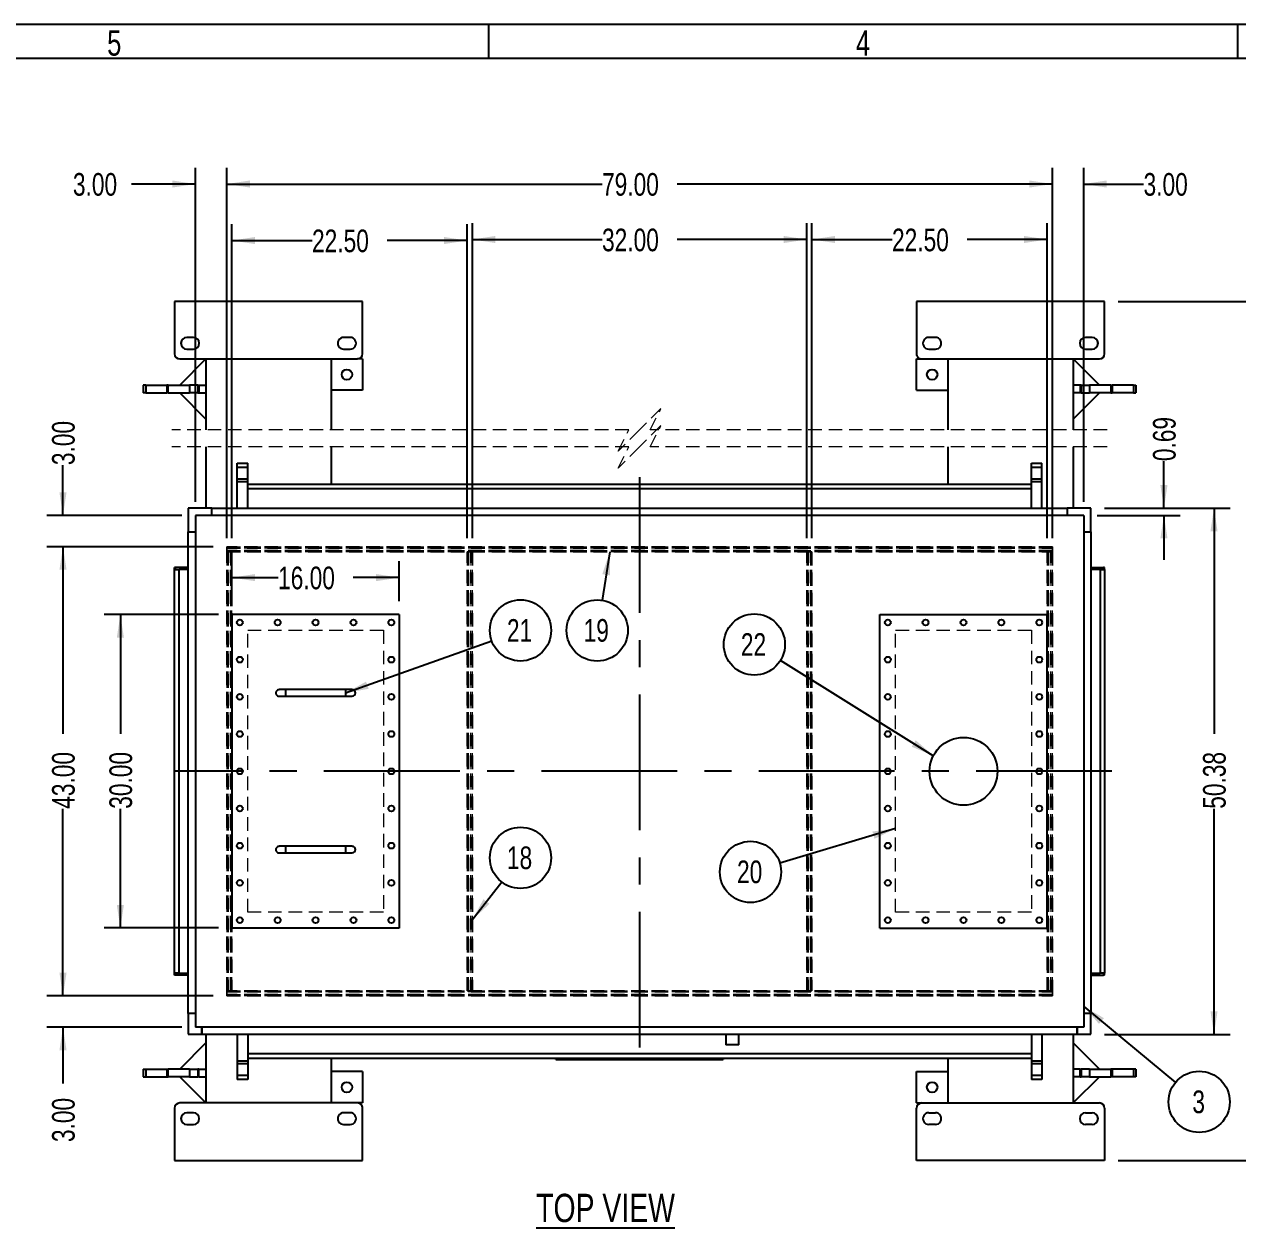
# Model space of a CAD drawing. Header units: inches. Extents: x 0 to 430, y 0 to 304.
# Drawn here: x 98.8 to 215, y 188.8 to 304 of the extents above; entities that cross this region are included whole.
import ezdxf

# ---------------------------------------------------------------- set-up
doc = ezdxf.new("R2010")
doc.units = ezdxf.units.IN
doc.header["$LTSCALE"] = 26
doc.header["$MEASUREMENT"] = 0
doc.linetypes.add('CENTERX2', pattern=[0.8, 0.5, -0.1, 0.1, -0.1])
doc.linetypes.add('HIDDEN', pattern=[0.075, 0.05, -0.025])
doc.layers.add('FORMAT', color=7, linetype='Continuous')
doc.styles.add('SLDTEXTSTYLE0', font='TXT', dxfattribs={"width": 0.75})
doc.dimstyles.new('SLDDIMSTYLE1', dxfattribs={"dimtxt": 2.208984, "dimasz": 2.208984, "dimexe": 0, "dimexo": 0.0625, "dimgap": 0.552246, "dimtad": 0, "dimrnd": 1e-09, "dimzin": 12, "dimdsep": 46, "dimtxsty": 'SLDTEXTSTYLE0', "dimsah": 1, "dimcen": 0.09, "dimadec": 0, "dimazin": 3, "dimtfac": 1, "dimtofl": 0, "dimtmove": 0, "dimatfit": 3, "dimfxl": 0, "dimfrac": 2, "dimtolj": 1, "dimtzin": 12, "dimarcsym": 0})
doc.dimstyles.new('SLDDIMSTYLE10', dxfattribs={"dimtxt": 2.208984, "dimasz": 2.208984, "dimexe": 0, "dimexo": 0.0625, "dimgap": 0.552246, "dimtad": 0, "dimrnd": 1e-09, "dimdsep": 46, "dimtxsty": 'SLDTEXTSTYLE0', "dimsah": 1, "dimcen": 0.09, "dimadec": 0, "dimazin": 2, "dimtfac": 1, "dimtmove": 0, "dimatfit": 0, "dimfxl": 0, "dimfrac": 2, "dimtolj": 1, "dimtzin": 12, "dimarcsym": 0})
doc.dimstyles.new('SLDDIMSTYLE3', dxfattribs={"dimtxt": 2.208984, "dimasz": 2.208984, "dimexe": 0, "dimexo": 0.0625, "dimgap": 0.552246, "dimtad": 0, "dimrnd": 1e-09, "dimzin": 4, "dimdsep": 46, "dimtxsty": 'SLDTEXTSTYLE0', "dimsah": 1, "dimcen": 0.09, "dimadec": 0, "dimazin": 1, "dimtfac": 1, "dimtofl": 0, "dimtmove": 0, "dimatfit": 3, "dimfxl": 0, "dimfrac": 2, "dimtolj": 1, "dimtzin": 12, "dimarcsym": 0})
doc.dimstyles.new('SLDDIMSTYLE4', dxfattribs={"dimtxt": 2.208984, "dimasz": 2.208984, "dimexe": 0, "dimexo": 0.0625, "dimgap": 0.552246, "dimtad": 0, "dimrnd": 1e-09, "dimzin": 4, "dimdsep": 46, "dimtxsty": 'SLDTEXTSTYLE0', "dimsah": 1, "dimcen": 0.09, "dimadec": 0, "dimazin": 1, "dimtfac": 1, "dimtmove": 0, "dimatfit": 0, "dimfxl": 0, "dimfrac": 2, "dimtolj": 1, "dimtzin": 12, "dimarcsym": 0})
doc.dimstyles.new('SLDDIMSTYLE5', dxfattribs={"dimtxt": 0.18, "dimasz": 2.208984, "dimexe": 0, "dimexo": 0.0625, "dimgap": 0, "dimtad": 0, "dimtih": 1, "dimtoh": 1, "dimdec": 0, "dimrnd": 1e-09, "dimzin": 0, "dimdsep": 46, "dimtxsty": 'Standard', "dimsah": 1, "dimcen": 0.09, "dimadec": 0, "dimazin": 0, "dimtfac": 2.208984, "dimtdec": 0, "dimtofl": 0, "dimtmove": 0, "dimatfit": 3, "dimfxl": 0, "dimfrac": 2, "dimtolj": 1, "dimtzin": 0, "dimarcsym": 0})

# ---------------------------------------------------------------- blocks, each defined once
blk = doc.blocks.new('Drawing View44')
at = {"color": 7, "linetype": 'Continuous', "lineweight": 25}
for p, q in [((-71.6, 8), (-89.6, 8)), ((-89.6, 8), (-89.6, 3)), ((-71.6, 3), (-71.6, 8)), ((-0.6, 8), (-18.6, 8)), ((-18.6, 8), (-18.6, 3)), ((-0.6, 3), (-0.6, 8)), ((-87.79, 4.56), (-88.42, 4.56)), ((-72.79, 4.56), (-73.42, 4.56)), ((-16.79, 4.56), (-17.42, 4.56)), ((-1.79, 4.56), (-2.42, 4.56)), ((-89.1, 2.5), (-72.1, 2.5)), ((-86.6, 2.5), (-89.1, 0)), ((-88.42, 3.44), (-87.79, 3.44)), ((-86.6, 2.5), (-86.6, -4.3)), ((-74.6, 2.5), (-74.6, -4.3)), ((-73.42, 3.44), (-72.79, 3.44)), ((-71.6, 2.5), (-72.1, 2.5)), ((-71.6, 2.5), (-71.6, -0.5)), ((-18.6, -0.5), (-18.6, 2.5)), ((-18.6, 2.5), (-18.1, 2.5)), ((-18.1, 2.5), (-1.1, 2.5)), ((-17.42, 3.44), (-16.79, 3.44)), ((-15.6, 2.5), (-15.6, -4.3)), ((-3.6, 2.5), (-3.6, -4.3)), ((-3.6, 2.5), (-1.1, 0)), ((-2.42, 3.44), (-1.79, 3.44)), ((-92.6, 0), (-92.6, -0.75)), ((-92.35, 0), (-92.6, 0)), ((-92.35, 0), (-92.35, -0.75)), ((-92.35, 0), (-90.33, 0)), ((-90.33, 0), (-90.33, -0.75)), ((-90.21, 0), (-90.33, 0)), ((-90.21, -0.75), (-90.21, 0)), ((-90.21, 0), (-88.18, 0)), ((-88.18, 0), (-88.18, -0.75)), ((-87.38, 0), (-88.18, 0)), ((-87.38, 0), (-87.38, -0.75)), ((-87.38, 0), (-87.26, 0)), ((-87.26, 0), (-87.26, -0.75)), ((-87.26, 0), (-86.6, 0)), ((-86.6, 0), (-86.6, -0.75)), ((-2.94, 0), (-3.6, 0)), ((-3.6, 0), (-3.6, -0.75)), ((-2.94, 0), (-2.94, -0.75)), ((-2.83, 0), (-2.94, 0)), ((-2.83, 0), (-2.83, -0.75)), ((-2.83, 0), (-2.03, 0)), ((-2.03, 0), (-2.03, -0.75)), ((0, 0), (-2.03, 0)), ((0, 0), (0, -0.75)), ((0, 0), (0.13, 0)), ((0.13, 0), (0.13, -0.75)), ((2.15, 0), (0.13, 0)), ((2.15, 0), (2.15, -0.75)), ((2.15, 0), (2.4, 0)), ((2.4, 0), (2.4, -0.75)), ((-92.35, -0.75), (-92.6, -0.75)), ((-92.35, -0.75), (-90.33, -0.75)), ((-90.21, -0.75), (-90.33, -0.75)), ((-90.21, -0.75), (-88.18, -0.75)), ((-89.1, -0.75), (-86.6, -3.25)), ((-87.38, -0.75), (-88.18, -0.75)), ((-87.38, -0.75), (-87.26, -0.75)), ((-87.26, -0.75), (-86.6, -0.75)), ((-71.6, -0.5), (-74.6, -0.5)), ((-18.6, -0.5), (-15.6, -0.5)), ((-2.94, -0.75), (-3.6, -0.75)), ((-1.1, -0.75), (-3.6, -3.25)), ((-2.83, -0.75), (-2.94, -0.75)), ((-2.83, -0.75), (-2.03, -0.75)), ((0, -0.75), (-2.03, -0.75)), ((0, -0.75), (0.13, -0.75)), ((2.15, -0.75), (0.13, -0.75)), ((2.15, -0.75), (2.4, -0.75)), ((-86.6, -5.92), (-86.6, -11.79)), ((-74.6, -5.92), (-74.6, -9.48)), ((-15.6, -5.92), (-15.6, -9.48)), ((-3.6, -5.92), (-3.6, -11.79)), ((-83.6, -7.85), (-83.6, -7.48)), ((-83.6, -7.48), (-82.6, -7.48)), ((-83.6, -8.98), (-83.6, -7.85)), ((-83.6, -7.85), (-82.6, -7.85)), ((-82.6, -7.85), (-82.6, -7.48)), ((-82.6, -8.98), (-82.6, -7.85)), ((-7.6, -7.85), (-7.6, -7.48)), ((-7.6, -7.48), (-6.6, -7.48)), ((-7.6, -8.98), (-7.6, -7.85)), ((-7.6, -7.85), (-6.6, -7.85)), ((-6.6, -7.85), (-6.6, -7.48)), ((-6.6, -8.98), (-6.6, -7.85)), ((-83.6, -8.98), (-82.6, -8.98)), ((-83.6, -9.23), (-83.6, -8.98)), ((-83.6, -9.23), (-82.6, -9.23)), ((-83.6, -11.79), (-83.6, -9.23)), ((-82.6, -9.23), (-82.6, -8.98)), ((-82.6, -11.79), (-82.6, -9.23)), ((-7.6, -9.23), (-7.6, -8.98)), ((-7.6, -8.98), (-6.6, -8.98)), ((-7.6, -9.23), (-6.6, -9.23)), ((-7.6, -11.79), (-7.6, -9.23)), ((-6.6, -9.23), (-6.6, -8.98)), ((-6.6, -11.79), (-6.6, -9.23)), ((-82.6, -9.48), (-7.6, -9.48)), ((-82.6, -9.91), (-7.6, -9.91)), ((-86.04, -11.79), (-88.29, -11.79)), ((-88.29, -11.79), (-88.29, -14.04)), ((-2.6, -12.48), (-87.6, -12.48)), ((-87.6, -12.48), (-87.6, -61.48)), ((-86.04, -12.48), (-86.04, -11.79)), ((-86.04, -12.48), (-86.04, -11.79)), ((-86.04, -11.79), (-4.17, -11.79)), ((-1.92, -11.79), (-4.17, -11.79)), ((-4.17, -11.79), (-4.17, -12.48)), ((-4.17, -11.79), (-4.17, -12.48)), ((-2.6, -12.48), (-2.6, -61.48)), ((-1.92, -14.04), (-1.92, -11.79)), ((-88.29, -14.04), (-87.6, -14.04)), ((-88.29, -60.16), (-88.29, -14.04)), ((-88.29, -14.04), (-87.6, -14.04)), ((-2.6, -14.04), (-1.92, -14.04)), ((-2.6, -14.04), (-1.92, -14.04)), ((-1.92, -14.04), (-1.92, -60.16)), ((-89.6, -17.66), (-89.6, -17.48)), ((-89.51, -17.48), (-89.6, -17.48)), ((-89.6, -17.66), (-89.17, -17.66)), ((-89.6, -56.29), (-89.6, -17.66)), ((-89.51, -17.66), (-89.51, -17.48)), ((-89.01, -17.48), (-89.51, -17.48)), ((-88.29, -17.66), (-89.17, -17.66)), ((-89.17, -56.29), (-89.17, -17.66)), ((-89.01, -17.66), (-89.01, -17.48)), ((-88.29, -17.48), (-89.01, -17.48)), ((-1.92, -17.48), (-1.2, -17.48)), ((-1.04, -17.66), (-1.92, -17.66)), ((-1.2, -17.48), (-0.7, -17.48)), ((-1.2, -17.48), (-1.2, -17.66)), ((-1.04, -17.66), (-1.04, -56.29)), ((-1.04, -17.66), (-0.6, -17.66)), ((-0.6, -17.48), (-0.7, -17.48)), ((-0.7, -17.48), (-0.7, -17.66)), ((-0.6, -17.66), (-0.6, -17.48)), ((-0.6, -17.66), (-0.6, -56.29)), ((-68.1, -21.98), (-84.1, -21.98)), ((-84.1, -21.98), (-84.1, -51.98)), ((-68.1, -21.98), (-68.1, -51.98)), ((-22.1, -51.98), (-22.1, -21.98)), ((-22.1, -21.98), (-6.1, -21.98)), ((-6.1, -51.98), (-6.1, -21.98)), ((-78.98, -29.16), (-79.6, -29.16)), ((-79.6, -29.79), (-78.98, -29.79)), ((-73.23, -29.16), (-78.98, -29.16)), ((-78.98, -29.16), (-78.98, -29.79)), ((-78.98, -29.79), (-73.23, -29.79)), ((-72.6, -29.16), (-73.23, -29.16)), ((-73.23, -29.16), (-73.23, -29.79)), ((-73.23, -29.79), (-72.6, -29.79)), ((-78.98, -44.16), (-79.6, -44.16)), ((-79.6, -44.79), (-78.98, -44.79)), ((-73.23, -44.16), (-78.98, -44.16)), ((-78.98, -44.16), (-78.98, -44.79)), ((-78.98, -44.79), (-73.23, -44.79)), ((-72.6, -44.16), (-73.23, -44.16)), ((-73.23, -44.16), (-73.23, -44.79)), ((-73.23, -44.79), (-72.6, -44.79)), ((-68.1, -51.98), (-84.1, -51.98)), ((-22.1, -51.98), (-6.1, -51.98)), ((-89.6, -56.48), (-89.6, -56.29)), ((-89.17, -56.29), (-89.6, -56.29)), ((-89.51, -56.48), (-89.6, -56.48)), ((-89.51, -56.48), (-89.51, -56.29)), ((-89.01, -56.48), (-89.51, -56.48)), ((-89.17, -56.29), (-88.29, -56.29)), ((-89.01, -56.48), (-89.01, -56.29)), ((-88.29, -56.48), (-89.01, -56.48)), ((-1.92, -56.29), (-1.04, -56.29)), ((-1.92, -56.48), (-1.2, -56.48)), ((-1.2, -56.29), (-1.2, -56.48)), ((-1.2, -56.48), (-0.7, -56.48)), ((-0.6, -56.29), (-1.04, -56.29)), ((-0.7, -56.29), (-0.7, -56.48)), ((-0.6, -56.48), (-0.7, -56.48)), ((-0.6, -56.48), (-0.6, -56.29)), ((-87.6, -60.16), (-88.29, -60.16)), ((-88.29, -60.16), (-88.29, -62.16)), ((-87.6, -60.16), (-88.29, -60.16)), ((-1.92, -60.16), (-2.6, -60.16)), ((-1.92, -60.16), (-2.6, -60.16)), ((-1.92, -62.16), (-1.92, -60.16)), ((-2.6, -61.48), (-87.6, -61.48)), ((-86.98, -62.16), (-86.98, -61.48)), ((-86.98, -61.48), (-86.98, -62.16)), ((-3.23, -61.48), (-3.23, -62.16)), ((-3.23, -62.16), (-3.23, -61.48)), ((-88.29, -62.16), (-86.98, -62.16)), ((-86.98, -62.16), (-3.23, -62.16)), ((-86.6, -62.16), (-86.6, -68.73)), ((-83.6, -62.16), (-83.6, -64.73)), ((-82.6, -62.16), (-82.6, -64.73)), ((-36.85, -62.16), (-36.85, -63.16)), ((-35.6, -63.16), (-35.6, -62.16)), ((-7.6, -62.16), (-7.6, -64.73)), ((-6.6, -62.16), (-6.6, -64.73)), ((-3.6, -62.16), (-3.6, -68.73)), ((-3.23, -62.16), (-1.92, -62.16)), ((-86.6, -62.98), (-89.1, -65.48)), ((-35.6, -63.16), (-36.85, -63.16)), ((-3.6, -62.98), (-1.1, -65.48)), ((-82.6, -64.73), (-83.6, -64.73)), ((-83.6, -64.73), (-83.6, -64.98)), ((-82.6, -64.98), (-83.6, -64.98)), ((-83.6, -64.98), (-83.6, -66.1)), ((-7.6, -64.04), (-82.6, -64.04)), ((-7.6, -64.48), (-82.6, -64.48)), ((-82.6, -64.73), (-82.6, -64.98)), ((-82.6, -64.98), (-82.6, -66.1)), ((-74.6, -64.48), (-74.6, -68.73)), ((-53.1, -64.58), (-53.1, -64.48)), ((-53.1, -64.58), (-37.1, -64.58)), ((-37.1, -64.48), (-37.1, -64.58)), ((-15.6, -64.48), (-15.6, -68.73)), ((-6.6, -64.73), (-7.6, -64.73)), ((-7.6, -64.73), (-7.6, -64.98)), ((-6.6, -64.98), (-7.6, -64.98)), ((-7.6, -64.98), (-7.6, -66.1)), ((-6.6, -64.73), (-6.6, -64.98)), ((-6.6, -64.98), (-6.6, -66.1)), ((-92.6, -65.48), (-92.6, -66.23)), ((-92.6, -65.48), (-92.35, -65.48)), ((-92.35, -65.48), (-92.35, -66.23)), ((-92.35, -65.48), (-90.33, -65.48)), ((-90.33, -65.48), (-90.33, -66.23)), ((-90.33, -65.48), (-90.21, -65.48)), ((-90.21, -66.23), (-90.21, -65.48)), ((-88.18, -65.48), (-90.21, -65.48)), ((-88.18, -65.48), (-88.18, -66.23)), ((-88.18, -65.48), (-87.38, -65.48)), ((-87.38, -65.48), (-87.38, -66.23)), ((-87.26, -65.48), (-87.38, -65.48)), ((-87.26, -66.23), (-87.26, -65.48)), ((-87.26, -65.48), (-86.6, -65.48)), ((-86.6, -65.48), (-86.6, -66.23)), ((-82.6, -66.1), (-83.6, -66.1)), ((-83.6, -66.1), (-83.6, -66.48)), ((-82.6, -66.1), (-82.6, -66.48)), ((-71.6, -65.73), (-74.6, -65.73)), ((-71.6, -65.73), (-71.6, -68.73)), ((-18.6, -68.73), (-18.6, -65.73)), ((-18.6, -65.73), (-15.6, -65.73)), ((-7.6, -66.1), (-7.6, -66.48)), ((-6.6, -66.1), (-7.6, -66.1)), ((-6.6, -66.1), (-6.6, -66.48)), ((-3.6, -65.48), (-3.6, -66.23)), ((-2.94, -65.48), (-3.6, -65.48)), ((-2.94, -66.23), (-2.94, -65.48)), ((-2.94, -65.48), (-2.83, -65.48)), ((-2.83, -65.48), (-2.83, -66.23)), ((-2.03, -65.48), (-2.83, -65.48)), ((-2.03, -65.48), (-2.03, -66.23)), ((-2.03, -65.48), (0, -65.48)), ((0, -65.48), (0, -66.23)), ((0.13, -65.48), (0, -65.48)), ((0.13, -65.48), (0.13, -66.23)), ((2.15, -65.48), (0.13, -65.48)), ((2.15, -65.48), (2.15, -66.23)), ((2.4, -65.48), (2.15, -65.48)), ((2.4, -65.48), (2.4, -66.23)), ((-92.6, -66.23), (-92.35, -66.23)), ((-92.35, -66.23), (-90.33, -66.23)), ((-90.33, -66.23), (-90.21, -66.23)), ((-88.18, -66.23), (-90.21, -66.23)), ((-89.1, -66.23), (-86.6, -68.73)), ((-88.18, -66.23), (-87.38, -66.23)), ((-87.26, -66.23), (-87.38, -66.23)), ((-87.26, -66.23), (-86.6, -66.23)), ((-82.6, -66.48), (-83.6, -66.48)), ((-6.6, -66.48), (-7.6, -66.48)), ((-2.94, -66.23), (-3.6, -66.23)), ((-1.1, -66.23), (-3.6, -68.73)), ((-2.94, -66.23), (-2.83, -66.23)), ((-2.03, -66.23), (-2.83, -66.23)), ((-2.03, -66.23), (0, -66.23)), ((0.13, -66.23), (0, -66.23)), ((2.15, -66.23), (0.13, -66.23)), ((2.4, -66.23), (2.15, -66.23)), ((-89.6, -69.23), (-89.6, -74.23)), ((-72.1, -68.73), (-89.1, -68.73)), ((-87.79, -69.66), (-88.42, -69.66)), ((-72.79, -69.66), (-73.42, -69.66)), ((-71.6, -68.73), (-72.1, -68.73)), ((-71.6, -74.23), (-71.6, -69.23)), ((-18.6, -68.73), (-18.1, -68.73)), ((-18.6, -74.23), (-18.6, -69.23)), ((-18.1, -68.73), (-1.1, -68.73)), ((-17.42, -69.66), (-16.79, -69.66)), ((-2.42, -69.66), (-1.79, -69.66)), ((-0.6, -69.23), (-0.6, -74.23)), ((-88.42, -70.79), (-87.79, -70.79)), ((-73.42, -70.79), (-72.79, -70.79)), ((-16.79, -70.79), (-17.42, -70.79)), ((-1.79, -70.79), (-2.42, -70.79)), ((-89.6, -74.23), (-71.6, -74.23)), ((-0.6, -74.23), (-18.6, -74.23))]:
    blk.add_line(p, q, dxfattribs=at)
at = {"color": 7, "linetype": 'HIDDEN', "lineweight": 18}
for p, q in [((-84.6, -15.48), (-5.6, -15.48)), ((-84.6, -15.6), (-84.6, -15.48)), ((-5.6, -15.48), (-84.6, -15.48)), ((-84.6, -15.48), (-84.6, -15.6)), ((-5.6, -15.6), (-84.6, -15.6)), ((-84.6, -15.6), (-84.6, -15.85)), ((-84.6, -15.6), (-5.6, -15.6)), ((-84.6, -15.85), (-84.6, -15.6)), ((-84.6, -15.85), (-5.6, -15.85)), ((-84.6, -15.98), (-84.6, -15.85)), ((-5.6, -15.85), (-84.6, -15.85)), ((-84.6, -15.85), (-84.6, -15.98)), ((-5.6, -15.98), (-84.6, -15.98)), ((-84.6, -15.98), (-5.6, -15.98)), ((-84.6, -57.98), (-84.6, -15.98)), ((-84.6, -15.98), (-84.48, -15.98)), ((-84.6, -15.98), (-84.6, -57.98)), ((-84.48, -15.98), (-84.6, -15.98)), ((-84.48, -15.98), (-84.48, -57.98)), ((-84.23, -15.98), (-84.48, -15.98)), ((-84.48, -57.98), (-84.48, -15.98)), ((-84.48, -15.98), (-84.23, -15.98)), ((-84.23, -57.98), (-84.23, -15.98)), ((-84.23, -15.98), (-84.1, -15.98)), ((-84.23, -15.98), (-84.23, -57.98)), ((-84.1, -15.98), (-84.23, -15.98)), ((-84.1, -15.98), (-84.1, -57.98)), ((-84.1, -57.98), (-84.1, -15.98)), ((-61.6, -57.98), (-61.6, -15.98)), ((-61.6, -15.98), (-61.48, -15.98)), ((-61.6, -15.98), (-61.6, -57.98)), ((-61.48, -15.98), (-61.6, -15.98)), ((-61.48, -15.98), (-61.48, -57.98)), ((-61.23, -15.98), (-61.48, -15.98)), ((-61.48, -57.98), (-61.48, -15.98)), ((-61.48, -15.98), (-61.23, -15.98)), ((-61.23, -15.98), (-61.1, -15.98)), ((-61.23, -57.98), (-61.23, -15.98)), ((-61.23, -15.98), (-61.23, -57.98)), ((-61.1, -15.98), (-61.23, -15.98)), ((-61.1, -15.98), (-61.1, -57.98)), ((-61.1, -57.98), (-61.1, -15.98)), ((-29.1, -57.98), (-29.1, -15.98)), ((-29.1, -15.98), (-28.98, -15.98)), ((-29.1, -15.98), (-29.1, -57.98)), ((-28.98, -15.98), (-29.1, -15.98)), ((-28.98, -15.98), (-28.98, -57.98)), ((-28.73, -15.98), (-28.98, -15.98)), ((-28.98, -57.98), (-28.98, -15.98)), ((-28.98, -15.98), (-28.73, -15.98)), ((-28.73, -15.98), (-28.6, -15.98)), ((-28.73, -57.98), (-28.73, -15.98)), ((-28.73, -15.98), (-28.73, -57.98)), ((-28.6, -15.98), (-28.73, -15.98)), ((-28.6, -15.98), (-28.6, -57.98)), ((-28.6, -57.98), (-28.6, -15.98)), ((-6.1, -57.98), (-6.1, -15.98)), ((-6.1, -15.98), (-5.98, -15.98)), ((-6.1, -15.98), (-6.1, -57.98)), ((-5.98, -15.98), (-6.1, -15.98)), ((-5.98, -15.98), (-5.98, -57.98)), ((-5.73, -15.98), (-5.98, -15.98)), ((-5.98, -57.98), (-5.98, -15.98)), ((-5.98, -15.98), (-5.73, -15.98)), ((-5.73, -57.98), (-5.73, -15.98)), ((-5.73, -15.98), (-5.6, -15.98)), ((-5.73, -15.98), (-5.73, -57.98)), ((-5.6, -15.98), (-5.73, -15.98)), ((-5.6, -15.48), (-5.6, -15.6)), ((-5.6, -15.6), (-5.6, -15.48)), ((-5.6, -15.6), (-5.6, -15.85)), ((-5.6, -15.85), (-5.6, -15.6)), ((-5.6, -15.85), (-5.6, -15.98)), ((-5.6, -15.98), (-5.6, -15.85)), ((-5.6, -15.98), (-5.6, -57.98)), ((-5.6, -57.98), (-5.6, -15.98)), ((-84.1, -51.98), (-84.1, -21.98)), ((-84.1, -21.98), (-68.1, -21.98)), ((-84.1, -21.98), (-68.1, -21.98)), ((-84.1, -51.98), (-84.1, -21.98)), ((-68.1, -21.98), (-68.1, -51.98)), ((-68.1, -21.98), (-68.1, -51.98)), ((-22.1, -51.98), (-22.1, -21.98)), ((-22.1, -21.98), (-6.1, -21.98)), ((-22.1, -21.98), (-6.1, -21.98)), ((-22.1, -51.98), (-22.1, -21.98)), ((-6.1, -21.98), (-6.1, -51.98)), ((-6.1, -21.98), (-6.1, -51.98)), ((-82.6, -50.48), (-82.6, -23.48)), ((-82.6, -23.48), (-69.6, -23.48)), ((-82.6, -23.48), (-69.6, -23.48)), ((-82.6, -50.48), (-82.6, -23.48)), ((-69.6, -23.48), (-69.6, -50.48)), ((-69.6, -23.48), (-69.6, -50.48)), ((-20.6, -50.48), (-20.6, -23.48)), ((-20.6, -23.48), (-7.6, -23.48)), ((-20.6, -23.48), (-7.6, -23.48)), ((-20.6, -50.48), (-20.6, -23.48)), ((-7.6, -23.48), (-7.6, -50.48)), ((-7.6, -23.48), (-7.6, -50.48)), ((-69.6, -50.48), (-82.6, -50.48)), ((-69.6, -50.48), (-82.6, -50.48)), ((-7.6, -50.48), (-20.6, -50.48)), ((-7.6, -50.48), (-20.6, -50.48)), ((-68.1, -51.98), (-84.1, -51.98)), ((-68.1, -51.98), (-84.1, -51.98)), ((-6.1, -51.98), (-22.1, -51.98)), ((-6.1, -51.98), (-22.1, -51.98)), ((-84.6, -57.98), (-5.6, -57.98)), ((-84.6, -58.1), (-84.6, -57.98)), ((-5.6, -57.98), (-84.6, -57.98)), ((-84.6, -57.98), (-84.6, -58.1)), ((-84.48, -57.98), (-84.6, -57.98)), ((-84.6, -57.98), (-84.48, -57.98)), ((-84.23, -57.98), (-84.48, -57.98)), ((-84.48, -57.98), (-84.23, -57.98)), ((-84.1, -57.98), (-84.23, -57.98)), ((-84.23, -57.98), (-84.1, -57.98)), ((-61.48, -57.98), (-61.6, -57.98)), ((-61.6, -57.98), (-61.48, -57.98)), ((-61.23, -57.98), (-61.48, -57.98)), ((-61.48, -57.98), (-61.23, -57.98)), ((-61.1, -57.98), (-61.23, -57.98)), ((-61.23, -57.98), (-61.1, -57.98)), ((-28.98, -57.98), (-29.1, -57.98)), ((-29.1, -57.98), (-28.98, -57.98)), ((-28.73, -57.98), (-28.98, -57.98)), ((-28.98, -57.98), (-28.73, -57.98)), ((-28.6, -57.98), (-28.73, -57.98)), ((-28.73, -57.98), (-28.6, -57.98)), ((-5.98, -57.98), (-6.1, -57.98)), ((-6.1, -57.98), (-5.98, -57.98)), ((-5.73, -57.98), (-5.98, -57.98)), ((-5.98, -57.98), (-5.73, -57.98)), ((-5.6, -57.98), (-5.73, -57.98)), ((-5.73, -57.98), (-5.6, -57.98)), ((-5.6, -57.98), (-5.6, -58.1)), ((-5.6, -58.1), (-5.6, -57.98)), ((-84.6, -58.1), (-84.6, -58.35)), ((-5.6, -58.1), (-84.6, -58.1)), ((-84.6, -58.1), (-5.6, -58.1)), ((-84.6, -58.35), (-84.6, -58.1)), ((-84.6, -58.35), (-5.6, -58.35)), ((-84.6, -58.48), (-84.6, -58.35)), ((-5.6, -58.35), (-84.6, -58.35)), ((-84.6, -58.35), (-84.6, -58.48)), ((-5.6, -58.48), (-84.6, -58.48)), ((-84.6, -58.48), (-5.6, -58.48)), ((-5.6, -58.1), (-5.6, -58.35)), ((-5.6, -58.35), (-5.6, -58.1)), ((-5.6, -58.35), (-5.6, -58.48)), ((-5.6, -58.48), (-5.6, -58.35))]:
    blk.add_line(p, q, dxfattribs=at)
at = {"color": 7, "linetype": 'Continuous', "lineweight": 25}
for centre, radius in [((-73.1, 1), 0.5), ((-17.1, 1), 0.5), ((-83.35, -22.73), 0.281), ((-79.73, -22.73), 0.281), ((-76.1, -22.73), 0.281), ((-72.48, -22.73), 0.281), ((-68.85, -22.73), 0.281), ((-21.35, -22.73), 0.281), ((-17.73, -22.73), 0.281), ((-14.1, -22.73), 0.281), ((-10.48, -22.73), 0.281), ((-6.85, -22.73), 0.281), ((-83.35, -26.29), 0.281), ((-68.85, -26.29), 0.281), ((-21.35, -26.29), 0.281), ((-6.85, -26.29), 0.281), ((-83.35, -29.85), 0.281), ((-68.85, -29.85), 0.281), ((-21.35, -29.85), 0.281), ((-6.85, -29.85), 0.281), ((-83.35, -33.41), 0.281), ((-68.85, -33.41), 0.281), ((-21.35, -33.41), 0.281), ((-6.85, -33.41), 0.281), ((-14.1, -36.98), 3.25), ((-83.35, -36.98), 0.281), ((-68.85, -36.98), 0.281), ((-21.35, -36.98), 0.281), ((-6.85, -36.98), 0.281), ((-83.35, -40.54), 0.281), ((-68.85, -40.54), 0.281), ((-21.35, -40.54), 0.281), ((-6.85, -40.54), 0.281), ((-83.35, -44.1), 0.281), ((-68.85, -44.1), 0.281), ((-21.35, -44.1), 0.281), ((-6.85, -44.1), 0.281), ((-83.35, -47.66), 0.281), ((-68.85, -47.66), 0.281), ((-21.35, -47.66), 0.281), ((-6.85, -47.66), 0.281), ((-83.35, -51.23), 0.281), ((-79.73, -51.23), 0.281), ((-76.1, -51.23), 0.281), ((-72.48, -51.23), 0.281), ((-68.85, -51.23), 0.281), ((-21.35, -51.23), 0.281), ((-17.73, -51.23), 0.281), ((-14.1, -51.23), 0.281), ((-10.48, -51.23), 0.281), ((-6.85, -51.23), 0.281), ((-73.1, -67.23), 0.5), ((-17.1, -67.23), 0.5)]:
    blk.add_circle(centre, radius, dxfattribs=at)
for centre, radius, start, end in [((-88.42, 4), 0.562, 90, 270), ((-87.79, 4), 0.562, 270, 90), ((-73.42, 4), 0.562, 89.9998, 270.0002), ((-72.79, 4), 0.562, 269.9998, 90.0002), ((-17.42, 4), 0.562, 89.9998, 270.0002), ((-16.79, 4), 0.562, 269.9998, 90.0002), ((-2.42, 4), 0.562, 90, 270), ((-1.79, 4), 0.562, 270, 90), ((-89.1, 3), 0.5, 180.0003, 269.9997), ((-72.1, 3), 0.5, 270.0006, 359.9997), ((-18.1, 3), 0.5, 179.9998, 269.9999), ((-1.1, 3), 0.5, 270.0003, 359.9997), ((-79.6, -29.48), 0.312, 89.9998, 270.0002), ((-72.6, -29.48), 0.312, 270.0002, 89.9998), ((-79.6, -44.48), 0.312, 89.9997, 270.0003), ((-72.6, -44.48), 0.312, 270.0002, 89.9998), ((-89.1, -69.23), 0.5, 90.0003, 179.9997), ((-88.42, -70.23), 0.562, 90, 270), ((-87.79, -70.23), 0.562, 270, 90), ((-73.42, -70.23), 0.562, 89.9998, 270.0002), ((-72.79, -70.23), 0.562, 269.9998, 90.0002), ((-72.1, -69.23), 0.5, 359.9998, 89.9999), ((-18.1, -69.23), 0.5, 90.0006, 179.9997), ((-17.42, -70.23), 0.562, 89.9998, 270.0002), ((-16.79, -70.23), 0.562, 269.9998, 90.0002), ((-2.42, -70.23), 0.562, 90, 270), ((-1.79, -70.23), 0.562, 270, 90), ((-1.1, -69.23), 0.5, 0.0003, 89.9997)]:
    blk.add_arc(centre, radius, start, end, dxfattribs=at)
blk = doc.blocks.new('_D_95')
at = {"layer": 'FORMAT'}
for p, q in [((102.55, 211), (102.55, 215.25)), ((116.92, 211), (100.99, 211)), ((113.92, 208), (100.99, 208)), ((102.55, 208), (102.55, 202.6))]:
    blk.add_line(p, q, dxfattribs=at)
for points in [[(102.55, 211), (102.89, 213.21), (102.21, 213.21)], [(102.55, 208), (102.21, 205.79), (102.89, 205.79)]]:
    blk.add_solid(points, dxfattribs=at)
at = {"layer": 'FORMAT', "insert": (101.5, 197), "char_height": 2.167, "attachment_point": 1, "rotation": 90, "style": 'SLDTEXTSTYLE0'}
blk.add_mtext('3.00', dxfattribs=at)
blk = doc.blocks.new('_D_96')
at = {"layer": 'FORMAT'}
for p, q in [((116.92, 254), (100.99, 254)), ((102.55, 254), (102.55, 236.09)), ((102.55, 211), (102.55, 228.91)), ((116.92, 211), (100.99, 211))]:
    blk.add_line(p, q, dxfattribs=at)
for points in [[(102.55, 254), (102.21, 251.79), (102.89, 251.79)], [(102.55, 211), (102.89, 213.21), (102.21, 213.21)]]:
    blk.add_solid(points, dxfattribs=at)
at = {"layer": 'FORMAT', "insert": (101.5, 228.91), "char_height": 2.167, "attachment_point": 1, "rotation": 90, "style": 'SLDTEXTSTYLE0'}
blk.add_mtext('43.00', dxfattribs=at)
blk = doc.blocks.new('_D_97')
at = {"layer": 'FORMAT'}
for p, q in [((102.55, 257), (102.55, 261.81)), ((113.92, 257), (100.99, 257)), ((116.92, 254), (100.99, 254)), ((102.55, 254), (102.55, 249.75))]:
    blk.add_line(p, q, dxfattribs=at)
for points in [[(102.55, 257), (102.89, 259.21), (102.21, 259.21)], [(102.55, 254), (102.21, 251.79), (102.89, 251.79)]]:
    blk.add_solid(points, dxfattribs=at)
at = {"layer": 'FORMAT', "insert": (101.5, 261.81), "char_height": 2.167, "attachment_point": 1, "rotation": 90, "style": 'SLDTEXTSTYLE0'}
blk.add_mtext('3.00', dxfattribs=at)
blk = doc.blocks.new('_D_98')
at = {"layer": 'FORMAT'}
for p, q in [((115.22, 258.3), (115.22, 290.28)), ((118.22, 254.8), (118.22, 290.28)), ((115.22, 288.72), (109.1, 288.72)), ((118.22, 288.72), (122.47, 288.72))]:
    blk.add_line(p, q, dxfattribs=at)
for points in [[(115.22, 288.72), (113.01, 289.06), (113.01, 288.38)], [(118.22, 288.72), (120.43, 288.38), (120.43, 289.06)]]:
    blk.add_solid(points, dxfattribs=at)
at = {"layer": 'FORMAT', "insert": (103.5, 289.77), "char_height": 2.167, "attachment_point": 1, "style": 'SLDTEXTSTYLE0'}
blk.add_mtext('3.00', dxfattribs=at)
blk = doc.blocks.new('_D_99')
at = {"layer": 'FORMAT'}
for p, q in [((118.22, 254.8), (118.22, 290.28)), ((197.22, 254.8), (197.22, 290.28)), ((118.22, 288.72), (154.13, 288.72)), ((197.22, 288.72), (161.31, 288.72))]:
    blk.add_line(p, q, dxfattribs=at)
for points in [[(118.22, 288.72), (120.43, 288.38), (120.43, 289.06)], [(197.22, 288.72), (195.01, 289.06), (195.01, 288.38)]]:
    blk.add_solid(points, dxfattribs=at)
at = {"layer": 'FORMAT', "insert": (154.13, 289.77), "char_height": 2.167, "attachment_point": 1, "style": 'SLDTEXTSTYLE0'}
blk.add_mtext('79.00', dxfattribs=at)
blk = doc.blocks.new('_D_100')
at = {"layer": 'FORMAT'}
for p, q in [((197.22, 254.8), (197.22, 290.28)), ((200.22, 258.3), (200.22, 290.28)), ((197.22, 288.72), (192.97, 288.72)), ((200.22, 288.72), (205.95, 288.72))]:
    blk.add_line(p, q, dxfattribs=at)
for points in [[(197.22, 288.72), (195.01, 289.06), (195.01, 288.38)], [(200.22, 288.72), (202.43, 288.38), (202.43, 289.06)]]:
    blk.add_solid(points, dxfattribs=at)
at = {"layer": 'FORMAT', "insert": (205.95, 289.77), "char_height": 2.167, "attachment_point": 1, "style": 'SLDTEXTSTYLE0'}
blk.add_mtext('3.00', dxfattribs=at)
blk = doc.blocks.new('_D_101')
at = {"layer": 'FORMAT'}
for p, q in [((117.42, 247.5), (106.48, 247.5)), ((108.04, 247.5), (108.04, 236.09)), ((108.04, 217.5), (108.04, 228.91)), ((117.42, 217.5), (106.48, 217.5))]:
    blk.add_line(p, q, dxfattribs=at)
for points in [[(108.04, 247.5), (107.7, 245.29), (108.38, 245.29)], [(108.04, 217.5), (108.38, 219.71), (107.7, 219.71)]]:
    blk.add_solid(points, dxfattribs=at)
at = {"layer": 'FORMAT', "insert": (106.99, 228.91), "char_height": 2.167, "attachment_point": 1, "rotation": 90, "style": 'SLDTEXTSTYLE0'}
blk.add_mtext('30.00', dxfattribs=at)
blk = doc.blocks.new('_D_102')
at = {"layer": 'FORMAT'}
for p, q in [((118.72, 248.8), (118.72, 252.6)), ((134.72, 248.8), (134.72, 252.6)), ((118.72, 251.04), (123.13, 251.04)), ((134.72, 251.04), (130.31, 251.04))]:
    blk.add_line(p, q, dxfattribs=at)
for points in [[(118.72, 251.04), (120.93, 250.7), (120.93, 251.38)], [(134.72, 251.04), (132.51, 251.38), (132.51, 250.7)]]:
    blk.add_solid(points, dxfattribs=at)
at = {"layer": 'FORMAT', "insert": (123.13, 252.09), "char_height": 2.167, "attachment_point": 1, "style": 'SLDTEXTSTYLE0'}
blk.add_mtext('16.00', dxfattribs=at)
blk = doc.blocks.new('_D_103')
at = {"layer": 'FORMAT'}
for p, q in [((118.72, 254.8), (118.72, 284.87)), ((141.22, 254.8), (141.22, 284.87)), ((118.72, 283.31), (126.38, 283.31)), ((141.22, 283.31), (133.56, 283.31))]:
    blk.add_line(p, q, dxfattribs=at)
for points in [[(118.72, 283.31), (120.93, 282.97), (120.93, 283.65)], [(141.22, 283.31), (139.01, 283.65), (139.01, 282.97)]]:
    blk.add_solid(points, dxfattribs=at)
at = {"layer": 'FORMAT', "insert": (126.38, 284.36), "char_height": 2.167, "attachment_point": 1, "style": 'SLDTEXTSTYLE0'}
blk.add_mtext('22.50', dxfattribs=at)
blk = doc.blocks.new('_D_104')
at = {"layer": 'FORMAT'}
for p, q in [((141.72, 254.8), (141.72, 284.97)), ((173.72, 254.8), (173.72, 284.97)), ((141.72, 283.41), (154.13, 283.41)), ((173.72, 283.41), (161.31, 283.41))]:
    blk.add_line(p, q, dxfattribs=at)
for points in [[(141.72, 283.41), (143.93, 283.07), (143.93, 283.75)], [(173.72, 283.41), (171.51, 283.75), (171.51, 283.07)]]:
    blk.add_solid(points, dxfattribs=at)
at = {"layer": 'FORMAT', "insert": (154.13, 284.45), "char_height": 2.167, "attachment_point": 1, "style": 'SLDTEXTSTYLE0'}
blk.add_mtext('32.00', dxfattribs=at)
blk = doc.blocks.new('_D_105')
at = {"layer": 'FORMAT'}
for p, q in [((174.22, 254.8), (174.22, 284.97)), ((196.72, 254.8), (196.72, 284.97)), ((174.22, 283.41), (181.88, 283.41)), ((196.72, 283.41), (189.06, 283.41))]:
    blk.add_line(p, q, dxfattribs=at)
for points in [[(174.22, 283.41), (176.43, 283.07), (176.43, 283.75)], [(196.72, 283.41), (194.51, 283.75), (194.51, 283.07)]]:
    blk.add_solid(points, dxfattribs=at)
at = {"layer": 'FORMAT', "insert": (181.88, 284.45), "char_height": 2.167, "attachment_point": 1, "style": 'SLDTEXTSTYLE0'}
blk.add_mtext('22.50', dxfattribs=at)
blk = doc.blocks.new('_D_106')
at = {"layer": 'FORMAT'}
for p, q in [((207.9, 257.69), (207.9, 262.19)), ((201.52, 257), (209.46, 257)), ((202.21, 257.69), (209.46, 257.69)), ((207.9, 257), (207.9, 252.75))]:
    blk.add_line(p, q, dxfattribs=at)
for points in [[(207.9, 257.69), (208.24, 259.89), (207.56, 259.89)], [(207.9, 257), (207.56, 254.79), (208.24, 254.79)]]:
    blk.add_solid(points, dxfattribs=at)
at = {"layer": 'FORMAT', "insert": (206.85, 262.19), "char_height": 2.167, "attachment_point": 1, "rotation": 90, "style": 'SLDTEXTSTYLE0'}
blk.add_mtext('0.69', dxfattribs=at)
blk = doc.blocks.new('_D_107')
at = {"layer": 'FORMAT'}
for p, q in [((202.21, 257.69), (214.25, 257.69)), ((212.69, 257.69), (212.69, 236.09)), ((212.69, 207.31), (212.69, 228.91)), ((202.21, 207.31), (214.25, 207.31))]:
    blk.add_line(p, q, dxfattribs=at)
for points in [[(212.69, 257.69), (212.35, 255.48), (213.03, 255.48)], [(212.69, 207.31), (213.03, 209.52), (212.35, 209.52)]]:
    blk.add_solid(points, dxfattribs=at)
at = {"layer": 'FORMAT', "insert": (211.64, 228.91), "char_height": 2.167, "attachment_point": 1, "rotation": 90, "style": 'SLDTEXTSTYLE0'}
blk.add_mtext('50.38', dxfattribs=at)
blk = doc.blocks.new('_D_108')
at = {"layer": 'FORMAT'}
for p, q in [((203.52, 277.47), (221.44, 277.47)), ((219.88, 277.47), (219.88, 240.74)), ((219.88, 217.25), (219.88, 231.98)), ((218.43, 216.53), (219.88, 217.25)), ((221.32, 215.08), (218.43, 216.53)), ((219.88, 214.36), (221.32, 215.08)), ((219.88, 195.25), (219.88, 214.36)), ((203.52, 195.25), (221.44, 195.25))]:
    blk.add_line(p, q, dxfattribs=at)
for points in [[(219.88, 277.47), (219.54, 275.27), (220.22, 275.27)], [(219.88, 195.25), (220.22, 197.46), (219.54, 197.46)]]:
    blk.add_solid(points, dxfattribs=at)
at = {"layer": 'FORMAT', "insert": (218.83, 231.98), "char_height": 2.167, "attachment_point": 1, "rotation": 90, "style": 'SLDTEXTSTYLE0'}
blk.add_mtext('101.31', dxfattribs=at)
blk = doc.blocks.new('SW_NOTE_0_48')
at = {"layer": 'FORMAT', "color": 0}
blk.add_circle((2.26, -1.87), 2.93, dxfattribs=at)
at = {"layer": 'FORMAT', "color": 0, "insert": (2.21, -0.78), "char_height": 2.17, "attachment_point": 2, "style": 'SLDTEXTSTYLE0'}
blk.add_mtext('3', dxfattribs=at)
blk = doc.blocks.new('SW_NOTE_0_49')
at = {"layer": 'FORMAT', "color": 0}
blk.add_circle((-2.81, -0.84), 2.93, dxfattribs=at)
at = {"layer": 'FORMAT', "color": 0, "insert": (-2.89, 0.25), "char_height": 2.167, "attachment_point": 2, "style": 'SLDTEXTSTYLE0'}
blk.add_mtext('20', dxfattribs=at)
blk = doc.blocks.new('SW_NOTE_0_50')
at = {"layer": 'FORMAT', "color": 0}
blk.add_circle((-2.49, 1.55), 2.93, dxfattribs=at)
at = {"layer": 'FORMAT', "color": 0, "insert": (-2.57, 2.63), "char_height": 2.167, "attachment_point": 2, "style": 'SLDTEXTSTYLE0'}
blk.add_mtext('22', dxfattribs=at)
blk = doc.blocks.new('SW_NOTE_0_51')
at = {"layer": 'FORMAT', "color": 0}
blk.add_circle((2.76, 0.99), 2.93, dxfattribs=at)
at = {"layer": 'FORMAT', "color": 0, "insert": (2.67, 2.07), "char_height": 2.167, "attachment_point": 2, "style": 'SLDTEXTSTYLE0'}
blk.add_mtext('21', dxfattribs=at)
blk = doc.blocks.new('SW_NOTE_0_52')
at = {"layer": 'FORMAT', "color": 0}
blk.add_circle((1.8, 2.31), 2.93, dxfattribs=at)
at = {"layer": 'FORMAT', "color": 0, "insert": (1.71, 3.4), "char_height": 2.167, "attachment_point": 2, "style": 'SLDTEXTSTYLE0'}
blk.add_mtext('18', dxfattribs=at)
blk = doc.blocks.new('SW_NOTE_0_53')
at = {"layer": 'FORMAT', "color": 0}
blk.add_circle((-0.46, -2.89), 2.93, dxfattribs=at)
at = {"layer": 'FORMAT', "color": 0, "insert": (-0.55, -1.8), "char_height": 2.167, "attachment_point": 2, "style": 'SLDTEXTSTYLE0'}
blk.add_mtext('19', dxfattribs=at)

msp = doc.modelspace()

# ---------------------------------------------------------------- linework, layer by layer
at = {"color": 7, "linetype": 'HIDDEN', "lineweight": 18}
for p, q in [((159.766, 267.226), (157.719, 265.179)), ((158.742, 265.179), (159.766, 267.226)), ((156.695, 265.179), (112.969, 265.179)), ((157.719, 265.179), (155.671, 263.132)), ((155.671, 263.132), (156.695, 265.179)), ((159.766, 265.601), (157.719, 263.554)), ((158.742, 263.554), (159.766, 265.601)), ((202.469, 265.179), (158.742, 265.179)), ((156.695, 263.554), (112.969, 263.554)), ((157.719, 263.554), (155.671, 261.507)), ((155.671, 261.507), (156.695, 263.554)), ((202.469, 263.554), (158.742, 263.554))]:
    msp.add_line(p, q, dxfattribs=at)
at = {"layer": 'FORMAT', "linetype": 'Continuous', "lineweight": 25}
for p, q in [((0, 304.016), (429.921, 304.016)), ((143.307, 300.766), (143.307, 304.016)), ((214.961, 300.766), (214.961, 304.016)), ((3.25, 300.766), (426.671, 300.766))]:
    msp.add_line(p, q, dxfattribs=at)
at = {"layer": 'FORMAT', "linetype": 'CENTERX2'}
for p, q in [((157.719, 260.655), (157.719, 204.025)), ((202.924, 232.498), (113.144, 232.498))]:
    msp.add_line(p, q, dxfattribs=at)

# ---------------------------------------------------------------- block references
at = {"color": 7, "linetype": 'Continuous', "lineweight": 25}
msp.add_blockref('Drawing View44', (202.822, 269.474), dxfattribs=at)
at = {"layer": 'FORMAT'}
for name, p in [('SW_NOTE_0_51', (143.571, 244.993)), ('SW_NOTE_0_53', (154.13, 248.87)), ('SW_NOTE_0_50', (171.195, 243.088)), ('SW_NOTE_0_52', (144.53, 221.899)), ('SW_NOTE_0_49', (171.146, 223.704)), ('SW_NOTE_0_48', (209.011, 202.718))]:
    msp.add_blockref(name, p, dxfattribs=at)

# ---------------------------------------------------------------- texts
at = {"layer": 'FORMAT', "style": 'SLDTEXTSTYLE0'}
for s, insert, char_height, attachment_point in [('5', (107.455, 303.448), 2.438, 2), ('4', (179.108, 303.448), 2.438, 2), ('\\LTOP VIEW', (147.827, 192.048), 2.7083, 1)]:
    msp.add_mtext(s, dxfattribs=dict(at, insert=insert, char_height=char_height, attachment_point=attachment_point))

# ---------------------------------------------------------------- dimensions: what is measured, and where the dimension line sits
at = {"layer": 'FORMAT'}
for base, p1, p2, dimstyle, picture, middle in [((118.219, 288.718), (115.219, 256.998), (118.219, 253.498), 'SLDDIMSTYLE4', '_D_98', (106.298, 288.718)), ((197.219, 288.718), (118.219, 253.498), (197.219, 253.498), 'SLDDIMSTYLE3', '_D_99', (157.719, 288.718)), ((200.219, 288.718), (197.219, 253.498), (200.219, 256.998), 'SLDDIMSTYLE4', '_D_100', (208.754, 288.718)), ((141.219, 283.314), (118.719, 253.498), (141.219, 253.498), 'SLDDIMSTYLE3', '_D_103', (129.969, 283.314)), ((173.719, 283.405), (141.719, 253.498), (173.719, 253.498), 'SLDDIMSTYLE3', '_D_104', (157.719, 283.405)), ((196.719, 283.405), (174.219, 253.498), (196.719, 253.498), 'SLDDIMSTYLE3', '_D_105', (185.469, 283.405)), ((134.719, 251.039), (118.719, 247.498), (134.719, 247.498), 'SLDDIMSTYLE3', '_D_102', (126.719, 251.039))]:
    dim = msp.add_linear_dim(base=base, p1=p1, p2=p2, dimstyle=dimstyle, dxfattribs=at)
    dim.commit()
    dim.dimension.update_dxf_attribs({"geometry": picture, "text_midpoint": middle, "dimtype": 160})
dim = msp.add_linear_dim(base=(219.876, 195.248), p1=(202.219, 277.474), p2=(202.219, 195.248), angle=90, text='101.31', dimstyle='SLDDIMSTYLE1', dxfattribs=at)
dim.commit()
dim.dimension.update_dxf_attribs({"geometry": '_D_108', "text_midpoint": (219.876, 236.361), "dimtype": 160})
for base, p1, p2, dimstyle, picture, middle in [((102.554, 256.998), (118.219, 253.998), (115.219, 256.998), 'SLDDIMSTYLE4', '_D_97', (102.554, 264.617)), ((207.897, 257.686), (200.219, 256.998), (200.906, 257.686), 'SLDDIMSTYLE10', '_D_106', (207.897, 264.995)), ((212.694326157, 207.310535981), (200.906049751, 257.685535981), (200.906049751, 207.310535981), 'SLDDIMSTYLE1', '_D_107', (212.694326157, 232.498035981)), ((102.554, 253.998), (118.219, 210.998), (118.219, 253.998), 'SLDDIMSTYLE3', '_D_96', (102.554, 232.498)), ((108.038, 217.498), (118.719, 247.498), (118.719, 217.498), 'SLDDIMSTYLE3', '_D_101', (108.038, 232.498)), ((102.554, 210.998), (115.219, 207.998), (118.219, 210.998), 'SLDDIMSTYLE4', '_D_95', (102.554, 199.802))]:
    dim = msp.add_linear_dim(base=base, p1=p1, p2=p2, angle=90, dimstyle=dimstyle, dxfattribs=at)
    dim.commit()
    dim.dimension.update_dxf_attribs({"geometry": picture, "text_midpoint": middle, "dimtype": 160})

# ---------------------------------------------------------------- leaders
for points in [[(154.874, 253.498), (154.13, 248.87)], [(129.594, 239.994), (143.571, 244.993)], [(185.832, 233.992), (171.195, 243.088)], [(182.219, 227.016), (171.146, 223.704)], [(141.719, 218.287), (144.53, 221.899)], [(200.219, 209.993), (209.011, 202.718)]]:
    msp.add_leader(points, dimstyle='SLDDIMSTYLE5', dxfattribs=at)

doc.saveas('drawing.dxf')
